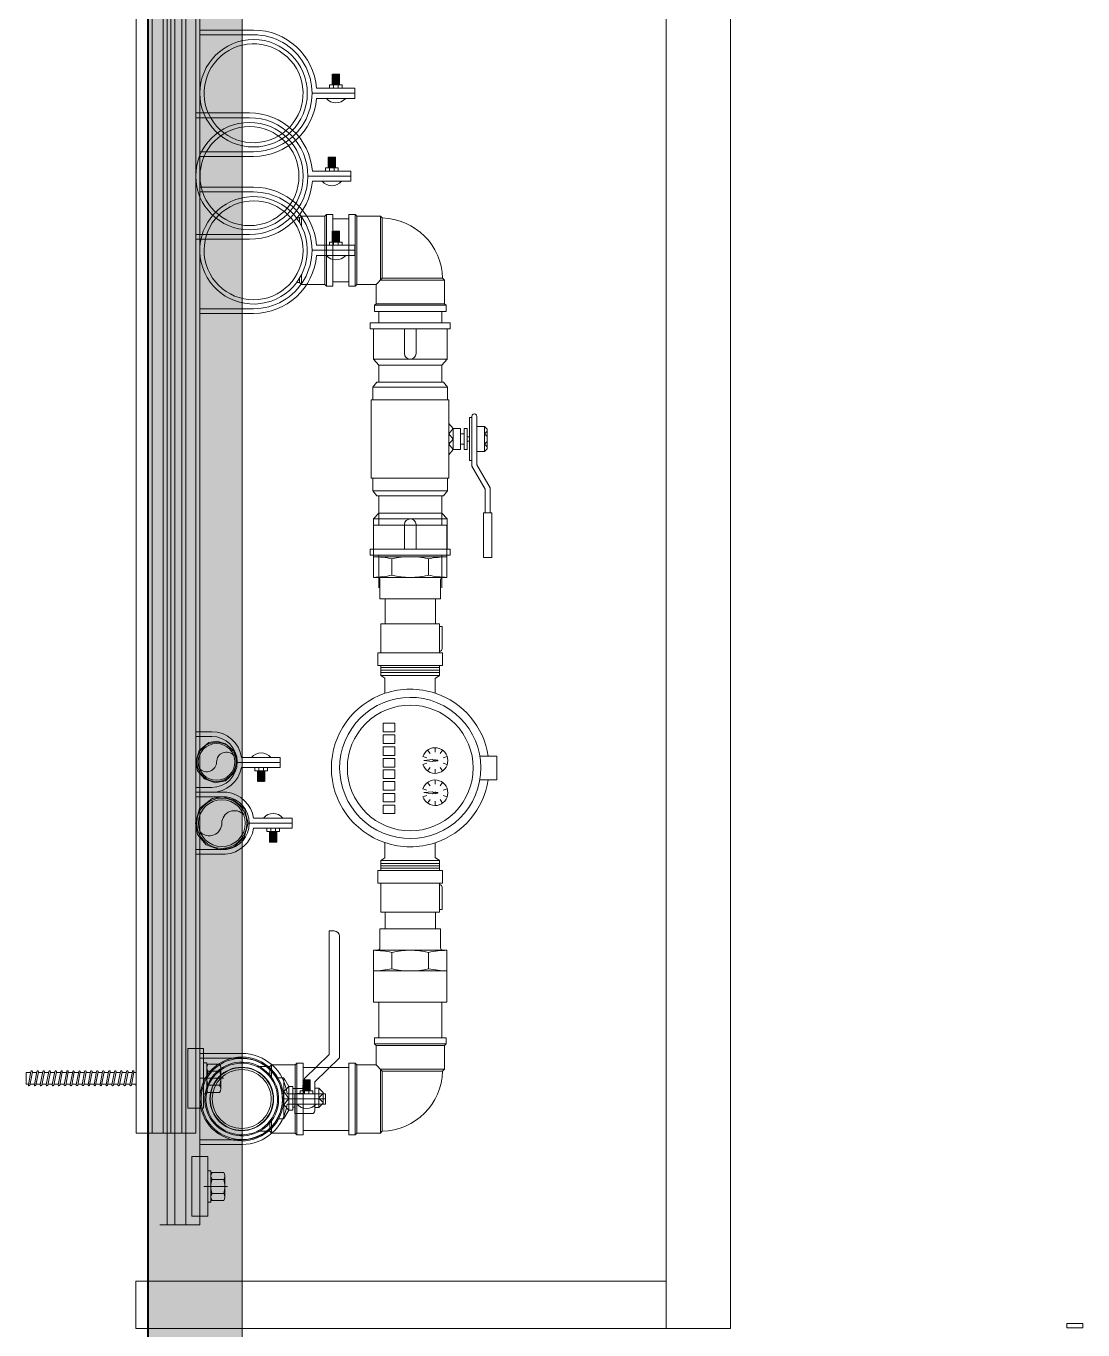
# Model space of a CAD drawing. Extents: x -14.2 to 52.3, y 3.7 to 90.9.
# Drawn here: x 11.665 to 12.337, y 17.938 to 18.769 of the extents above; entities that cross this region are included whole.
import ezdxf

# ---------------------------------------------------------------- set-up
doc = ezdxf.new("R2010")
doc.units = 0
doc.layers.add('limpo_PINI-PSG-PE-0102-LAZ-R00$0$0-8', color=7, linetype='Continuous', lineweight=5, true_color=0x999999)
for name, color, linetype, lineweight in [('limpo_PINI-PSG-PE-0102-LAZ-R00$0$A-WALL', 1, 'Continuous', 5), ('limpo_PINI-PSG-PE-0102-LAZ-R00$0$AF-MINERAL', 35, 'Continuous', 5), ('limpo_PINI-PSG-PE-0102-LAZ-R00$0$ARQ', 235, 'Continuous', 5), ('limpo_PINI-PSG-PE-0102-LAZ-R00$0$FIXAÇÃO', 235, 'Continuous', 5), ('limpo_PINI-PSG-PE-0102-LAZ-R00$0$PNIN-HID-PL-0009-LAZ-R00_dwg', 8, 'Continuous', 5), ('limpo_PINI-PSG-PE-0102-LAZ-R00$0$S-BEAM', 12, 'Continuous', 5)]:
    doc.layers.add(name, color=color, linetype=linetype, lineweight=lineweight)
doc.layers.add('limpo_PINI-PSG-PE-0102-LAZ-R00$0$XR_ARQT', color=7, linetype='Continuous')
doc.layers.add('XR_ARQT', color=7, linetype='Continuous')

# ---------------------------------------------------------------- blocks, each defined once
blk = doc.blocks.new('limpo_PINI-PSG-PE-0102-LAZ-R00$0$LAZ GERAL - PNE_dwg-25011385-009 - PRE - PAV_ LAZER - GERAL')
at = {"layer": 'limpo_PINI-PSG-PE-0102-LAZ-R00$0$0-8'}
for p, q in [((-9.87277, -6.82523), (-9.87277, -6.01584)), ((-9.8678, -6.82523), (-9.8678, -6.01584)), ((-9.86086, -6.82523), (-9.86086, -6.01584)), ((-9.81774, -6.06447), (-9.85194, -6.06447)), ((-9.81774, -6.06747), (-9.85194, -6.06747)), ((-9.76762, -6.0994), (-9.76762, -6.09258)), ((-9.76303, -6.09753), (-9.76762, -6.09294)), ((-9.76303, -6.09621), (-9.76666, -6.09258)), ((-9.76303, -6.09577), (-9.76622, -6.09258)), ((-9.76303, -6.09489), (-9.76534, -6.09258)), ((-9.76303, -6.09445), (-9.7649, -6.09258)), ((-9.76303, -6.09357), (-9.76402, -6.09258)), ((-9.76303, -6.09313), (-9.76358, -6.09258)), ((-9.76303, -6.09841), (-9.76762, -6.09382)), ((-9.76303, -6.09885), (-9.76762, -6.09426)), ((-9.76336, -6.0994), (-9.76762, -6.09514)), ((-9.76468, -6.0994), (-9.76762, -6.09646)), ((-9.76512, -6.0994), (-9.76762, -6.0969)), ((-9.766, -6.0994), (-9.76762, -6.09778)), ((-9.76644, -6.0994), (-9.76762, -6.09822)), ((-9.76732, -6.0994), (-9.76762, -6.0991)), ((-9.76681, -6.10143), (-9.76681, -6.0994)), ((-9.78054, -6.10467), (-9.75322, -6.10467)), ((-9.77155, -6.10791), (-9.7591, -6.10791)), ((-9.81774, -6.14187), (-9.85194, -6.14187)), ((-9.81774, -6.14487), (-9.85194, -6.14487)), ((-9.81774, -6.16447), (-9.85194, -6.16447)), ((-9.81774, -6.16747), (-9.85194, -6.16747)), ((-9.78854, -6.18407), (-9.79044, -6.18407)), ((-9.76734, -6.18467), (-9.75701, -6.18467)), ((-9.75301, -6.22747), (-9.75301, -6.18187)), ((-9.75201, -6.22647), (-9.75201, -6.18287)), ((-9.76762, -6.1994), (-9.76762, -6.19258)), ((-9.76303, -6.19753), (-9.76762, -6.19294)), ((-9.76303, -6.19621), (-9.76666, -6.19258)), ((-9.76303, -6.19577), (-9.76622, -6.19258)), ((-9.76303, -6.19489), (-9.76534, -6.19258)), ((-9.76303, -6.19445), (-9.7649, -6.19258)), ((-9.76303, -6.19357), (-9.76402, -6.19258)), ((-9.76303, -6.19313), (-9.76358, -6.19258)), ((-9.76303, -6.19841), (-9.76762, -6.19382)), ((-9.76303, -6.19885), (-9.76762, -6.19426)), ((-9.76336, -6.1994), (-9.76762, -6.19514)), ((-9.76468, -6.1994), (-9.76762, -6.19646)), ((-9.76512, -6.1994), (-9.76762, -6.1969)), ((-9.766, -6.1994), (-9.76762, -6.19778)), ((-9.76644, -6.1994), (-9.76762, -6.19822)), ((-9.76732, -6.1994), (-9.76762, -6.1991)), ((-9.76681, -6.20143), (-9.76681, -6.1994)), ((-9.78054, -6.20467), (-9.75322, -6.20467)), ((-9.77155, -6.20791), (-9.7591, -6.20791)), ((-9.78734, -6.22647), (-9.78855, -6.22526)), ((-9.76734, -6.22467), (-9.75701, -6.22467)), ((-9.69621, -6.23867), (-9.69621, -6.22367)), ((-9.81774, -6.24187), (-9.85194, -6.24187)), ((-9.81774, -6.24487), (-9.85194, -6.24487)), ((-9.73801, -6.24367), (-9.73801, -6.25088)), ((-9.69801, -6.24367), (-9.69801, -6.25088)), ((-9.72178, -6.25464), (-9.72178, -6.27048)), ((-9.71424, -6.25464), (-9.71424, -6.27048)), ((-9.6934, -6.33431), (-9.6934, -6.31534)), ((-9.67555, -6.31683), (-9.67073, -6.31683)), ((-9.68597, -6.3215), (-9.6836, -6.3215)), ((-9.68174, -6.32336), (-9.68025, -6.32336)), ((-9.68597, -6.32815), (-9.6836, -6.32815)), ((-9.68174, -6.32629), (-9.68025, -6.32629)), ((-9.73801, -6.37977), (-9.73801, -6.3636)), ((-9.69801, -6.37977), (-9.69801, -6.3636)), ((-9.72178, -6.39501), (-9.72178, -6.37917)), ((-9.71424, -6.39501), (-9.71424, -6.37917)), ((-9.73801, -6.39876), (-9.73801, -6.41954)), ((-9.69801, -6.39876), (-9.69801, -6.41954)), ((-9.7297, -6.41152), (-9.7297, -6.40115)), ((-9.70632, -6.41152), (-9.70632, -6.40115)), ((-9.73401, -6.4265), (-9.73401, -6.44253)), ((-9.70201, -6.4265), (-9.70201, -6.44253)), ((-9.69934, -6.4704), (-9.73668, -6.4704)), ((-9.69934, -6.47198), (-9.73668, -6.47198)), ((-9.69934, -6.47356), (-9.73668, -6.47356)), ((-9.73668, -6.47535), (-9.69934, -6.47535)), ((-9.70701, -6.52294), (-9.70541, -6.52515)), ((-9.70222, -6.52138), (-9.70222, -6.52412)), ((-9.69743, -6.52295), (-9.69904, -6.52516)), ((-9.70999, -6.53205), (-9.70739, -6.5312)), ((-9.70998, -6.52701), (-9.70738, -6.52785)), ((-9.70065, -6.52933), (-9.70178, -6.52933)), ((-9.70065, -6.52974), (-9.70178, -6.52974)), ((-9.69448, -6.53207), (-9.69708, -6.53122)), ((-9.69447, -6.52703), (-9.69707, -6.52787)), ((-9.70703, -6.53613), (-9.70542, -6.53392)), ((-9.70224, -6.53769), (-9.70224, -6.53496)), ((-9.69744, -6.53614), (-9.69905, -6.53393)), ((-9.70998, -6.54752), (-9.70738, -6.54837)), ((-9.70701, -6.54345), (-9.70541, -6.54566)), ((-9.70222, -6.5419), (-9.70222, -6.54463)), ((-9.70065, -6.54984), (-9.70178, -6.54984)), ((-9.69743, -6.54346), (-9.69904, -6.54567)), ((-9.69447, -6.54754), (-9.69707, -6.54839)), ((-9.70999, -6.55256), (-9.70739, -6.55172)), ((-9.70703, -6.55664), (-9.70542, -6.55443)), ((-9.70224, -6.5582), (-9.70224, -6.55547)), ((-9.70065, -6.55026), (-9.70178, -6.55026)), ((-9.69744, -6.55665), (-9.69905, -6.55444)), ((-9.69448, -6.55258), (-9.69708, -6.55173)), ((-9.69934, -6.59321), (-9.73668, -6.59321)), ((-9.69934, -6.595), (-9.73668, -6.595)), ((-9.69934, -6.59658), (-9.73668, -6.59658)), ((-9.69934, -6.59816), (-9.73668, -6.59816)), ((-9.73401, -6.63676), (-9.73401, -6.62604)), ((-9.70201, -6.63676), (-9.70201, -6.62604)), ((-9.7297, -6.65173), (-9.7297, -6.66211)), ((-9.70632, -6.65173), (-9.70632, -6.66211)), ((-9.73801, -6.68349), (-9.73801, -6.70602)), ((-9.69801, -6.68349), (-9.69801, -6.70602)), ((-9.82527, -6.71601), (-9.85194, -6.71601)), ((-9.69621, -6.71102), (-9.69621, -6.72602)), ((-9.82527, -6.71901), (-9.85194, -6.71901)), ((-9.79127, -6.76682), (-9.79127, -6.72322)), ((-9.79027, -6.76782), (-9.79027, -6.72222)), ((-9.75301, -6.72222), (-9.75301, -6.76782)), ((-9.75201, -6.72322), (-9.75201, -6.76682)), ((-9.80749, -6.72443), (-9.80749, -6.73076)), ((-9.80222, -6.73162), (-9.79838, -6.73162)), ((-9.78627, -6.72502), (-9.75701, -6.72502)), ((-9.79274, -6.75209), (-9.79274, -6.73718)), ((-9.79274, -6.73843), (-9.78542, -6.73843)), ((-9.78175, -6.73788), (-9.78634, -6.73329)), ((-9.78175, -6.73876), (-9.78634, -6.73417)), ((-9.78175, -6.7392), (-9.78634, -6.73461)), ((-9.78208, -6.73975), (-9.78634, -6.73549)), ((-9.7834, -6.73975), (-9.78634, -6.73681)), ((-9.78384, -6.73975), (-9.78634, -6.73725)), ((-9.78472, -6.73975), (-9.78634, -6.73813)), ((-9.78516, -6.73975), (-9.78634, -6.73857)), ((-9.78604, -6.73975), (-9.78634, -6.73945)), ((-9.78552, -6.74178), (-9.78552, -6.73975)), ((-9.78175, -6.73656), (-9.78537, -6.73293)), ((-9.78175, -6.73612), (-9.78493, -6.73293)), ((-9.78175, -6.73524), (-9.78405, -6.73293)), ((-9.78175, -6.7348), (-9.78361, -6.73293)), ((-9.78175, -6.73392), (-9.78273, -6.73293)), ((-9.78175, -6.73348), (-9.78229, -6.73293)), ((-9.77622, -6.73819), (-9.77622, -6.75053)), ((-9.79926, -6.74502), (-9.77194, -6.74502)), ((-9.79027, -6.74826), (-9.77782, -6.74826)), ((-9.77622, -6.74425), (-9.77341, -6.74144)), ((-9.77622, -6.7445), (-9.77341, -6.74731)), ((-9.79274, -6.75034), (-9.79149, -6.75034)), ((-9.80749, -6.76561), (-9.80749, -6.75929)), ((-9.80178, -6.75765), (-9.79838, -6.75765)), ((-9.78627, -6.76502), (-9.75701, -6.76502)), ((-9.82527, -6.77104), (-9.85194, -6.77104)), ((-9.82527, -6.77404), (-9.85194, -6.77404))]:
    blk.add_line(p, q, dxfattribs=at)
at = {"layer": 'limpo_PINI-PSG-PE-0102-LAZ-R00$0$0-8', "flags": 128}
for points in [[(-9.87746, -6.01584), (-9.85194, -6.01584), (-9.85194, -6.82523), (-9.87746, -6.82523)], [(-9.76303, -6.09709), (-9.76754, -6.09258), (-9.76303, -6.09258), (-9.76303, -6.0994)], [(-9.77767, -6.10791), (-9.75322, -6.10791), (-9.75322, -6.10143), (-9.77767, -6.10143)], [(-9.76134, -6.10143), (-9.76134, -6.0994), (-9.76932, -6.0994), (-9.76932, -6.10143)], [(-9.76385, -6.10143), (-9.7638, -6.0994), (-9.76762, -6.09558)], [(-9.78734, -6.18287), (-9.78855, -6.18408), (-9.78855, -6.18685)], [(-9.77134, -6.22747), (-9.77234, -6.22647), (-9.77234, -6.18287), (-9.78734, -6.18287), (-9.78734, -6.189)], [(-9.77134, -6.18187), (-9.76734, -6.18187), (-9.76734, -6.22747), (-9.77134, -6.22747), (-9.77134, -6.18187), (-9.77234, -6.18287)], [(-9.73981, -6.22647), (-9.75201, -6.22647), (-9.75301, -6.22747), (-9.75701, -6.22747), (-9.75701, -6.18187), (-9.75301, -6.18187), (-9.75201, -6.18287), (-9.73701, -6.18287), (-9.73701, -6.22367), (-9.69621, -6.22367), (-9.69743, -6.22246), (-9.7358, -6.22246), (-9.73981, -6.22647), (-9.73981, -6.23867), (-9.74081, -6.23967), (-9.74081, -6.24367), (-9.69521, -6.24367), (-9.69521, -6.23967), (-9.74081, -6.23967)], [(-9.73701, -6.18287), (-9.7358, -6.18408), (-9.7358, -6.22246)], [(-9.76303, -6.19709), (-9.76754, -6.19258), (-9.76303, -6.19258), (-9.76303, -6.1994)], [(-9.76134, -6.20143), (-9.76134, -6.1994), (-9.76932, -6.1994), (-9.76932, -6.20143)], [(-9.76385, -6.20143), (-9.7638, -6.1994), (-9.76762, -6.19558)], [(-9.77767, -6.20791), (-9.75322, -6.20791), (-9.75322, -6.20143), (-9.77767, -6.20143)], [(-9.79044, -6.22527), (-9.78855, -6.22526), (-9.78855, -6.2225)], [(-9.77234, -6.22647), (-9.78734, -6.22647), (-9.78734, -6.22034)], [(-9.69521, -6.23967), (-9.69621, -6.23867), (-9.73981, -6.23867)], [(-9.74145, -6.25464), (-9.74145, -6.27395), (-9.73801, -6.2777), (-9.73801, -6.28868), (-9.71801, -6.28868), (-9.69801, -6.28868), (-9.69801, -6.2777), (-9.69458, -6.27395), (-9.69458, -6.25464), (-9.69256, -6.25464), (-9.69256, -6.25088), (-9.71801, -6.25088), (-9.74347, -6.25088), (-9.74347, -6.25464), (-9.74145, -6.25464), (-9.71801, -6.25464), (-9.69458, -6.25464)], [(-9.74145, -6.27395), (-9.71801, -6.27395), (-9.69458, -6.27395)], [(-9.73801, -6.2777), (-9.71801, -6.2777), (-9.69801, -6.2777)], [(-9.69421, -6.29179), (-9.69421, -6.29989), (-9.74182, -6.29989), (-9.74182, -6.29179), (-9.73921, -6.28868), (-9.69682, -6.28868), (-9.69421, -6.29179), (-9.74182, -6.29179)], [(-9.74182, -6.34976), (-9.74279, -6.34976), (-9.74279, -6.29989), (-9.74182, -6.29989)], [(-9.69421, -6.29989), (-9.6934, -6.29989), (-9.6934, -6.34976), (-9.69421, -6.34976)], [(-9.6934, -6.31485), (-9.69061, -6.31817), (-9.68597, -6.31817), (-9.68597, -6.33147), (-9.69061, -6.33147), (-9.6934, -6.3348)], [(-9.67913, -6.31104), (-9.68025, -6.31104), (-9.68025, -6.32482), (-9.68025, -6.3386), (-9.67913, -6.3386)], [(-9.67041, -6.37186), (-9.67041, -6.35682), (-9.67889, -6.34212), (-9.67889, -6.31054)], [(-9.66706, -6.37186), (-9.66706, -6.35593), (-9.67555, -6.34123), (-9.67555, -6.31054)], [(-9.67555, -6.33282), (-9.67073, -6.33282), (-9.66906, -6.33114), (-9.66906, -6.31851), (-9.67073, -6.31683), (-9.67073, -6.32482), (-9.67073, -6.33282)], [(-9.68174, -6.32482), (-9.68174, -6.31814), (-9.6836, -6.31814), (-9.6836, -6.32482), (-9.6836, -6.33151), (-9.68174, -6.33151), (-9.68174, -6.32482)], [(-9.66906, -6.31978), (-9.67073, -6.32146), (-9.66906, -6.32314)], [(-9.66906, -6.3265), (-9.67073, -6.32818), (-9.66906, -6.32986)], [(-9.74182, -6.35786), (-9.74182, -6.34976), (-9.69421, -6.34976), (-9.69421, -6.35786), (-9.74182, -6.35786), (-9.73921, -6.36096), (-9.69682, -6.36096), (-9.69421, -6.35786)], [(-9.74145, -6.39501), (-9.74145, -6.3757), (-9.73801, -6.37194), (-9.73801, -6.36096), (-9.71801, -6.36096), (-9.69801, -6.36096), (-9.69801, -6.37194), (-9.69458, -6.3757), (-9.69458, -6.39501), (-9.69256, -6.39501), (-9.69256, -6.39876), (-9.71801, -6.39876), (-9.74347, -6.39876), (-9.74347, -6.39501), (-9.74145, -6.39501), (-9.71801, -6.39501), (-9.69458, -6.39501)], [(-9.74145, -6.3757), (-9.71801, -6.3757), (-9.69458, -6.3757)], [(-9.73801, -6.37194), (-9.71801, -6.37194), (-9.69801, -6.37194)], [(-9.69464, -6.4129), (-9.69464, -6.39977), (-9.69464, -6.37977), (-9.74139, -6.37977), (-9.74139, -6.39977), (-9.69464, -6.39977)], [(-9.74139, -6.39977), (-9.74139, -6.4129), (-9.73831, -6.4129)], [(-9.73931, -6.4129), (-9.69464, -6.4129), (-9.69721, -6.4129)], [(-9.73731, -6.4144), (-9.73731, -6.4265), (-9.69871, -6.4265), (-9.69871, -6.4144)], [(-9.73671, -6.46103), (-9.73671, -6.44253), (-9.69931, -6.44253), (-9.69931, -6.46103)], [(-9.69771, -6.45832), (-9.69771, -6.44418), (-9.69931, -6.44418), (-9.69931, -6.45992)], [(-9.73858, -6.46903), (-9.69744, -6.46903), (-9.69744, -6.46103), (-9.73858, -6.46103), (-9.73858, -6.46903)], [(-9.73411, -6.48674), (-9.73411, -6.47718), (-9.73668, -6.47535), (-9.73668, -6.46903), (-9.69934, -6.46903), (-9.69934, -6.47535), (-9.70211, -6.47732), (-9.70211, -6.48668)], [(-9.7278, -6.51863), (-9.73522, -6.51863), (-9.73522, -6.51316), (-9.7278, -6.51316), (-9.7278, -6.51863)], [(-9.7278, -6.52625), (-9.73522, -6.52625), (-9.73522, -6.52078), (-9.7278, -6.52078), (-9.7278, -6.52625)], [(-9.7278, -6.53367), (-9.73522, -6.53367), (-9.73522, -6.5282), (-9.7278, -6.5282), (-9.7278, -6.53367)], [(-9.70268, -6.52974), (-9.70319, -6.52974), (-9.70382, -6.53016), (-9.70943, -6.52948), (-9.70376, -6.52891), (-9.70316, -6.52933), (-9.70268, -6.52933)], [(-9.67369, -6.52679), (-9.6628, -6.52679), (-9.6628, -6.54177), (-9.67369, -6.54177)], [(-9.7278, -6.54832), (-9.73522, -6.54832), (-9.73522, -6.54285), (-9.7278, -6.54285), (-9.7278, -6.54832)], [(-9.70268, -6.54984), (-9.70316, -6.54984), (-9.70376, -6.54942), (-9.70943, -6.55), (-9.70382, -6.55067), (-9.70319, -6.55026), (-9.70268, -6.55026)], [(-9.7278, -6.55594), (-9.73522, -6.55594), (-9.73522, -6.55047), (-9.7278, -6.55047), (-9.7278, -6.55594)], [(-9.7278, -6.56337), (-9.73522, -6.56337), (-9.73522, -6.55789), (-9.7278, -6.55789), (-9.7278, -6.56337)], [(-9.70211, -6.58189), (-9.70211, -6.59125), (-9.69934, -6.59321), (-9.69934, -6.59953), (-9.73668, -6.59953), (-9.73668, -6.59321), (-9.73411, -6.59139), (-9.73411, -6.58182)], [(-9.73671, -6.60753), (-9.73671, -6.62604), (-9.69931, -6.62604), (-9.69931, -6.60753)], [(-9.69771, -6.61024), (-9.69771, -6.62439), (-9.69931, -6.62439), (-9.69931, -6.60864)], [(-9.78054, -6.75434), (-9.79149, -6.75434), (-9.79149, -6.74149), (-9.78542, -6.74149), (-9.78542, -6.73198), (-9.76967, -6.71668), (-9.76967, -6.63807), (-9.76638, -6.63807)], [(-9.7631, -6.64135), (-9.7631, -6.71891), (-9.77883, -6.73419), (-9.77883, -6.75263)], [(-9.73731, -6.64885), (-9.73731, -6.63676), (-9.69871, -6.63676), (-9.69871, -6.64885)], [(-9.69464, -6.65035), (-9.69464, -6.66349), (-9.69464, -6.68349), (-9.74139, -6.68349), (-9.74139, -6.66349), (-9.69464, -6.66349)], [(-9.74139, -6.66349), (-9.74139, -6.65035), (-9.73831, -6.65035)], [(-9.73931, -6.65035), (-9.69464, -6.65035), (-9.69721, -6.65035)], [(-9.7358, -6.72723), (-9.69743, -6.72723), (-9.69621, -6.72602), (-9.73701, -6.72602), (-9.73701, -6.76682), (-9.75201, -6.76682), (-9.75301, -6.76782), (-9.75701, -6.76782), (-9.75701, -6.72222), (-9.75301, -6.72222), (-9.75201, -6.72322), (-9.73981, -6.72322), (-9.73981, -6.71102), (-9.74081, -6.71002), (-9.74081, -6.70602), (-9.69521, -6.70602), (-9.69521, -6.71002)], [(-9.74081, -6.71002), (-9.69521, -6.71002), (-9.69621, -6.71102), (-9.73981, -6.71102)], [(-9.8155, -6.72442), (-9.80747, -6.72442), (-9.80627, -6.72322)], [(-9.80627, -6.76682), (-9.79127, -6.76682), (-9.79027, -6.76782), (-9.78627, -6.76782), (-9.78627, -6.72222), (-9.79027, -6.72222), (-9.79127, -6.72322), (-9.80627, -6.72322), (-9.80627, -6.73242)], [(-9.73701, -6.76682), (-9.7358, -6.76561), (-9.7358, -6.72723), (-9.73981, -6.72322)], [(-9.78005, -6.74178), (-9.78005, -6.73975), (-9.78804, -6.73975), (-9.78804, -6.74178)], [(-9.78175, -6.73744), (-9.78625, -6.73293), (-9.78634, -6.73975)], [(-9.78175, -6.73975), (-9.78175, -6.73293), (-9.78634, -6.73293)], [(-9.78257, -6.74178), (-9.78252, -6.73975), (-9.78634, -6.73593)], [(-9.77883, -6.75053), (-9.77622, -6.75053), (-9.77341, -6.74772), (-9.77341, -6.741), (-9.77622, -6.73819), (-9.77883, -6.73819)], [(-9.79644, -6.74826), (-9.77194, -6.74826), (-9.77194, -6.74178), (-9.79644, -6.74178)], [(-9.8155, -6.76562), (-9.80747, -6.76562), (-9.80627, -6.76682), (-9.80627, -6.75762)]]:
    blk.add_lwpolyline(points, dxfattribs=at)
for points in [[(-9.69061, -6.32482), (-9.6934, -6.32815), (-9.69061, -6.33147), (-9.69061, -6.31817), (-9.6934, -6.3215)], [(-9.66613, -6.40021), (-9.67135, -6.40021), (-9.67135, -6.37186), (-9.66613, -6.37186)], [(-9.7278, -6.5112), (-9.73522, -6.5112), (-9.73522, -6.50573), (-9.7278, -6.50573)], [(-9.7278, -6.5409), (-9.73522, -6.5409), (-9.73522, -6.53543), (-9.7278, -6.53543)], [(-9.73858, -6.59953), (-9.69744, -6.59953), (-9.69744, -6.60753), (-9.73858, -6.60753)], [(-9.79533, -6.73718), (-9.79533, -6.75209), (-9.79838, -6.7487), (-9.79533, -6.74477), (-9.79838, -6.7403), (-9.79533, -6.73718), (-9.79274, -6.73718), (-9.79274, -6.75209), (-9.79533, -6.75209), (-9.79838, -6.7575), (-9.79838, -6.73166)], [(-9.84694, -6.81975), (-9.85694, -6.81975), (-9.85694, -6.78175), (-9.84694, -6.78175)], [(-9.84694, -6.81065), (-9.84496, -6.81065), (-9.84496, -6.79085), (-9.84694, -6.79085), (-9.84694, -6.81065), (-9.84496, -6.81065), (-9.84496, -6.79085), (-9.84694, -6.79085)], [(-9.84419, -6.79175), (-9.83673, -6.79175)], [(-9.84419, -6.79625), (-9.83673, -6.79625)], [(-9.83596, -6.794), (-9.83596, -6.8075)], [(-9.83424, -6.80075), (-9.84931, -6.80075)], [(-9.84419, -6.80525), (-9.83673, -6.80525)], [(-9.84419, -6.80975), (-9.83673, -6.80975)], [(-9.30009, -6.89078), (-9.28986, -6.89078), (-9.28986, -6.88809), (-9.30009, -6.88809)]]:
    blk.add_lwpolyline(points, close=True, dxfattribs=at)
at = {"layer": 'limpo_PINI-PSG-PE-0102-LAZ-R00$0$0-8'}
for centre, radius, start, end in [((-9.69721, -6.4144), 0.0015, 90, 180), ((-9.78054, -6.75263), 0.00171, 270, 0)]:
    blk.add_arc(centre, radius, start, end, dxfattribs=at)
for centre, major_axis, ratio, start_param, end_param in [((-9.81774, -6.10467), (0.03649, 0.01687), 1, 5.930863, 7.420909), ((-9.81774, -6.10467), (0.0372, 0), 1, 4.712389, 7.853982), ((-9.81774, -6.10467), (-0.03912, 0.00924), 1, 1.802622, 3.292667), ((-9.76533, -6.10265), (0.00794, 0.00184), 0.999999, 3.614878, 5.353295), ((-9.81774, -6.20467), (-0.01081, 0.03872), 1, 4.520941, 6.010987), ((-9.81774, -6.20467), (0.03437, 0.01424), 1, 4.319694, 7.461287), ((-9.73681, -6.22347), (-0.02822, 0.0275), 1, 3.939848, 5.459216), ((-9.81774, -6.20467), (0.03968, 0.00644), 1, 4.551515, 6.04156), ((-9.76533, -6.20265), (0.00457, 0.00675), 1, 2.867863, 4.60628), ((-9.71801, -6.27017), (0.00072, 0.00371), 0.999999, 1.844068, 3.331967), ((-9.71801, -6.27017), (-0.00267, 0.00267), 0.999999, 2.356191, 3.844091), ((-9.67722, -6.31054), (-0.00163, 0.00038), 0.999998, 3.373414, 6.515008), ((-9.71801, -6.37948), (0, 0.00378), 1, 0, 1.4879), ((-9.71801, -6.37948), (0.00378, 0.00016), 1, 0.041434, 1.529334), ((-9.74243, -6.4588), (0.05904, 0.00082), 1, 1.339634, 1.539287), ((-9.71801, -6.44995), (0.04549, 0.0212), 1, 0.899702, 1.369776), ((-9.69359, -6.4588), (-0.05475, 0.02211), 1, 5.113939, 5.313591), ((-9.74243, -6.35387), (-0.00773, 0.05854), 1, 3.027946, 3.227599), ((-9.73881, -6.4144), (-0.00057, 0.00139), 0.999999, 4.319689, 5.890486), ((-9.71801, -6.36272), (0.0394, 0.03108), 1, 3.809475, 4.279548), ((-9.69359, -6.35387), (0.05668, 0.01655), 1, 4.211023, 4.410676), ((-9.69931, -6.45832), (-0.00037, 0.00156), 0.999998, 2.909769, 4.480566), ((-9.71801, -6.53428), (-0.04954, 0.00805), 1, 4.551209, 5.200088), ((-9.71801, -6.53428), (0.00344, 0.05007), 1, 0.395091, 2.883628), ((-9.71801, -6.53428), (0.05005, 0.00376), 1, 0.074897, 1.173549), ((-9.70223, -6.52954), (-0.00793, 0.00191), 1, 0.549215, 6.204082), ((-9.70065, -6.52953), (0.000206, 0.000033), 0.999983, 4.551511, 7.693115), ((-9.70223, -6.55005), (0.0048, 0.00659), 1, 2.512713, 8.16758), ((-9.71801, -6.53428), (-0.0449, 0.02243), 1, 2.356494, 3.455146), ((-9.70065, -6.55005), (0.000177, 0.00011), 0.999988, 4.158821, 7.300408), ((-9.71801, -6.53428), (-0.0191, 0.04642), 1, 2.424756, 3.073634), ((-9.69931, -6.61024), (0.00094, 0.0013), 0.999998, 5.336912, 6.907708), ((-9.76638, -6.64135), (0.00328, 0), 0.999999, 0, 1.570796), ((-9.73881, -6.64885), (-0.00071, 0.00132), 0.999997, 2.650193, 4.22099), ((-9.69721, -6.64885), (-0.00079, 0.00128), 0.999998, 1.017218, 2.588015), ((-9.74243, -6.70939), (-0.02912, 0.05136), 1, 5.549992, 5.749645), ((-9.71801, -6.70054), (0.01718, 0.04716), 1, 0.114309, 0.584382), ((-9.69359, -6.70939), (0.04759, 0.03495), 1, 0.955119, 1.154772), ((-9.74243, -6.60446), (-0.04212, 0.04138), 1, 2.365041, 2.564693), ((-9.71801, -6.6133), (-0.0212, 0.04549), 1, 2.470499, 2.940572), ((-9.69359, -6.60446), (-0.03698, 0.04603), 1, 2.247523, 2.447176), ((-9.82527, -6.74502), (0.00508, 0.02857), 1, 5.00021, 6.45902), ((-9.82527, -6.74502), (0.02468, 0.00823), 1, 4.390639, 7.532232), ((-9.73681, -6.72622), (0.01461, 0.03659), 1, 3.547147, 5.066515), ((-9.82527, -6.74502), (-0.02052, 0.02052), 1, 2.356201, 3.815011), ((-9.78405, -6.743), (-0.00552, 0.006), 1, 1.52889, 3.267308), ((-9.8413, -6.794), (0.00173, 0.00323), 0.999999, 1.401116, 2.723338), ((-9.8413, -6.794), (0.00173, 0.00323), 0.999999, 1.401116, 2.723338), ((-9.83146, -6.80075), (0.00064, 0.01348), 1, 1.278389, 1.958062), ((-9.83146, -6.80075), (0.00064, 0.01348), 1, 1.278389, 1.958062), ((-9.83963, -6.794), (-0.00257, 0.00261), 0.999998, 3.274685, 4.596908), ((-9.83963, -6.794), (-0.00257, 0.00261), 0.999998, 3.274685, 4.596908), ((-9.84946, -6.80075), (0.01347, 0.00084), 1, 5.881441, 6.561115), ((-9.84946, -6.80075), (0.01347, 0.00084), 1, 5.881441, 6.561115), ((-9.8413, -6.8075), (0.00222, 0.00291), 0.999998, 1.561992, 2.884214), ((-9.8413, -6.8075), (0.00222, 0.00291), 0.999998, 1.561992, 2.884214), ((-9.83963, -6.8075), (-0.00081, 0.00357), 0.999999, 3.828259, 5.150481), ((-9.83963, -6.8075), (-0.00081, 0.00357), 0.999999, 3.828259, 5.150481)]:
    blk.add_ellipse(centre, major_axis=major_axis, ratio=ratio, start_param=start_param, end_param=end_param, dxfattribs=at)
for centre, major_axis, ratio in [((-9.81774, -6.10467), (-0.01842, 0.02555), 1), ((-9.81774, -6.10467), (0.0342, 0), 1), ((-9.81774, -6.20467), (-0.00786, 0.03329), 1), ((-9.81774, -6.20467), (-0.01205, 0.0291), 1), ((-9.71801, -6.53428), (0.0172, 0.04153), 1), ((-9.71801, -6.53428), (-0.02831, 0.02831), 1), ((-9.70223, -6.52954), (0.000497, 0), 0.999998), ((-9.70223, -6.55005), (-0.000459, 0.00019), 0.999997), ((-9.82527, -6.74502), (0.02464, 0.0102), 1), ((-9.82527, -6.74502), (0.02554, 0.00414), 1), ((-9.82527, -6.74502), (0.01373, 0.01906), 1), ((-9.82527, -6.74502), (0.01403, 0.01797), 1), ((-9.82527, -6.74502), (0.01414, 0.01414), 1), ((-9.82527, -6.74502), (0.02023, 0), 1), ((-9.82527, -6.74502), (0, 0.0188), 1)]:
    blk.add_ellipse(centre, major_axis=major_axis, ratio=ratio, dxfattribs=at)
blk = doc.blocks.new('limpo_PINI-PSG-PE-0102-LAZ-R00$0$PINI-EST-PE-1101-TQR-R20_rvt-1-5PPE_008_LAZER__P_A_0_09_')
at = {"layer": 'limpo_PINI-PSG-PE-0102-LAZ-R00$0$S-BEAM'}
blk.add_hatch(color=50, dxfattribs=at).paths.add_polyline_path([(3399.99, -6490.4), (3399.99, -4455), (3339.99, -4455), (3339.99, -6490.4), (3354.99, -6490.4)])
at = {"layer": 'limpo_PINI-PSG-PE-0102-LAZ-R00$0$S-BEAM', "color": 55, "lineweight": 18}
blk.add_line((3399.99, -6490.4), (3399.99, -4455), dxfattribs=at)
blk = doc.blocks.new('limpo_PINI-PSG-PE-0102-LAZ-R00$0$PNIN-HID-PL-0009-LAZ-R00_dwg-3604853-5PPE_008_LAZER__P_A_0_09_')
at = {"color": 9, "lineweight": 5, "flags": 128}
for points in [[(21431.7, 12525.74), (21429.62, 12518.64), (21424.3, 12513.71), (21417.75, 12512.47), (21410.81, 12514.86), (21406.5, 12520.11), (21405.42, 12525.74), (21407.42, 12532.99), (21413.66, 12538), (21418.83, 12538.85), (21424.3, 12537.23), (21429.78, 12532.75)], [(21438.74, 12486.74), (21436.08, 12477.66), (21429.27, 12471.34), (21420.89, 12469.77), (21412.01, 12472.83), (21406.48, 12479.54), (21405.1, 12486.74), (21407.66, 12496.02), (21415.66, 12502.44), (21422.27, 12503.53), (21429.27, 12501.45), (21436.28, 12495.73)]]:
    blk.add_lwpolyline(points, close=True, dxfattribs=at)
at = {"color": 9, "lineweight": 5}
for centre, radius in [((21418.54, 12525.68), 12.5), ((21418.54, 12525.68), 11.67), ((21421.89, 12486.67), 16), ((21421.89, 12486.67), 14.93)]:
    blk.add_circle(centre, radius, dxfattribs=at)
for centre, radius, start, end in [((21424.79, 12525.68), 6.25, 42.07894, 180), ((21412.29, 12525.68), 6.25, 222.07894, 0), ((21429.89, 12486.67), 8, 42.07894, 180), ((21413.89, 12486.67), 8, 222.07894, 0)]:
    blk.add_arc(centre, radius, start, end, dxfattribs=at)
at = {"layer": 'limpo_PINI-PSG-PE-0102-LAZ-R00$0$AF-MINERAL', "color": 9}
for radius in [34.2, 31.5]:
    blk.add_circle((21439.5, 12898.68), radius, dxfattribs=at)
at = {"layer": 'limpo_PINI-PSG-PE-0102-LAZ-R00$0$ARQ', "color": 9}
for p, q in [((21415.46, 12544.94), (21405.3, 12544.94)), ((21415.46, 12541.94), (21405.3, 12541.94)), ((21431.72, 12525.32), (21459.04, 12525.32)), ((21444.63, 12520.05), (21444.63, 12513.23)), ((21444.63, 12519.99), (21449.23, 12515.4)), ((21444.63, 12519.65), (21449.23, 12515.06)), ((21444.63, 12519.55), (21449.23, 12514.96)), ((21444.63, 12519.21), (21449.23, 12514.62)), ((21445.12, 12520.05), (21449.23, 12515.94)), ((21445.56, 12520.05), (21449.23, 12516.38)), ((21445.89, 12520.05), (21449.23, 12516.72)), ((21446.44, 12520.05), (21449.23, 12517.26)), ((21446.77, 12520.05), (21449.23, 12517.6)), ((21446.88, 12520.05), (21449.23, 12517.7)), ((21447.21, 12520.05), (21449.23, 12518.04)), ((21447.76, 12520.05), (21449.23, 12518.58)), ((21448.09, 12520.05), (21449.23, 12518.92)), ((21448.2, 12520.05), (21449.23, 12519.02)), ((21448.41, 12522.08), (21448.41, 12520.05)), ((21448.53, 12520.05), (21449.23, 12519.36)), ((21449.08, 12520.05), (21449.23, 12519.9)), ((21449.23, 12520.05), (21449.23, 12513.23)), ((21444.63, 12518.67), (21449.23, 12514.08)), ((21444.63, 12518.33), (21449.23, 12513.74)), ((21444.63, 12518.23), (21449.23, 12513.64)), ((21444.63, 12517.89), (21449.23, 12513.3)), ((21444.63, 12517.35), (21448.75, 12513.23)), ((21444.63, 12517.01), (21448.41, 12513.23)), ((21444.63, 12516.91), (21448.31, 12513.23)), ((21444.63, 12516.57), (21447.97, 12513.23)), ((21444.63, 12516.03), (21447.43, 12513.23)), ((21444.63, 12515.69), (21447.09, 12513.23)), ((21444.63, 12515.59), (21446.99, 12513.23)), ((21444.63, 12515.25), (21446.65, 12513.23)), ((21444.63, 12514.71), (21446.11, 12513.23)), ((21444.63, 12514.37), (21445.77, 12513.23)), ((21444.63, 12514.27), (21445.67, 12513.23)), ((21444.63, 12513.93), (21445.33, 12513.23)), ((21444.63, 12513.39), (21444.79, 12513.23)), ((21415.46, 12509.42), (21405.3, 12509.42)), ((21425.06, 12506.4), (21405.3, 12506.4)), ((21424.68, 12503.42), (21405.3, 12503.42)), ((21439.37, 12486.74), (21466.69, 12486.74)), ((21452.29, 12481.23), (21456.88, 12476.64)), ((21452.29, 12480.35), (21456.88, 12475.76)), ((21452.29, 12479.91), (21456.88, 12475.32)), ((21452.29, 12479.03), (21456.67, 12474.65)), ((21452.29, 12478.59), (21456.23, 12474.65)), ((21452.29, 12477.71), (21455.35, 12474.65)), ((21452.49, 12481.46), (21456.88, 12477.08)), ((21453.11, 12483.49), (21453.11, 12481.46)), ((21453.37, 12481.46), (21456.88, 12477.96)), ((21453.81, 12481.46), (21456.88, 12478.4)), ((21454.69, 12481.46), (21456.88, 12479.28)), ((21455.13, 12481.46), (21456.88, 12479.72)), ((21456.01, 12481.46), (21456.88, 12480.6)), ((21456.06, 12483.49), (21456.06, 12481.46)), ((21456.45, 12481.46), (21456.88, 12481.04)), ((21424.68, 12469.92), (21405.3, 12469.92)), ((21452.29, 12477.27), (21454.91, 12474.65)), ((21452.29, 12476.39), (21454.03, 12474.65)), ((21452.29, 12475.95), (21453.59, 12474.65)), ((21452.29, 12475.07), (21452.71, 12474.65)), ((21424.06, 12466.92), (21405.3, 12466.92))]:
    blk.add_line(p, q, dxfattribs=at)
at = {"layer": 'limpo_PINI-PSG-PE-0102-LAZ-R00$0$ARQ', "color": 9, "flags": 128}
for points in [[(21704.73, 12195.17), (21367.23, 12195.17), (21367.23, 12164.87), (21745.76, 12164.87), (21745.76, 13010.77), (21704.73, 13010.77), (21704.73, 12164.87)], [(21434.5, 12528.56), (21459.04, 12528.56), (21459.04, 12522.08), (21434.38, 12522.08)], [(21442.94, 12522.08), (21442.94, 12520.05), (21450.92, 12520.05), (21450.92, 12522.08)], [(21445.45, 12522.08), (21445.45, 12520.05), (21449.23, 12516.28)], [(21442.13, 12483.49), (21466.69, 12483.49), (21466.69, 12489.98), (21442.1, 12489.98)], [(21458.57, 12483.49), (21458.57, 12481.46), (21450.59, 12481.46), (21450.59, 12483.49)], [(21456.88, 12481.46), (21456.88, 12474.65), (21452.29, 12474.65), (21452.29, 12481.46)]]:
    blk.add_lwpolyline(points, dxfattribs=at)
at = {"layer": 'limpo_PINI-PSG-PE-0102-LAZ-R00$0$ARQ', "color": 9}
for centre, radius, start, end in [((21415.46, 12525.68), 19.26, 8.60742, 90), ((21415.46, 12525.68), 16.26, 270, 90), ((21446.93, 12523.3), 8.15, 40.19801, 139.80199), ((21415.46, 12525.68), 19.26, 270, 349.21896), ((21422.55, 12486.74), 16.82, 359.78572, 82.7397), ((21422.55, 12486.74), 19.82, 9.41667, 82.7397), ((21422.55, 12486.61), 16.82, 277.2603, 0.21428), ((21454.58, 12484.72), 8.15, 40.19801, 139.80199), ((21422.69, 12486.56), 19.68, 273.99398, 351.04124)]:
    blk.add_arc(centre, radius, start, end, dxfattribs=at)
at = {"layer": 'limpo_PINI-PSG-PE-0102-LAZ-R00$0$FIXAÇÃO', "color": 9}
for p, q in [((21377.53, 13092.52), (21377.53, 12289.33)), ((21384.47, 13092.52), (21384.47, 12289.33)), ((21389.44, 13092.52), (21389.44, 12289.33)), ((21396.38, 13092.52), (21396.38, 12289.33)), ((21439.5, 12938.88), (21405.3, 12938.88)), ((21439.5, 12935.88), (21405.3, 12935.88)), ((21494.21, 12905.38), (21489.62, 12909.97)), ((21494.21, 12904.94), (21489.62, 12909.53)), ((21494.21, 12906.26), (21489.7, 12910.77)), ((21494.21, 12906.7), (21490.14, 12910.77)), ((21494.21, 12907.58), (21491.02, 12910.77)), ((21494.21, 12908.02), (21491.46, 12910.77)), ((21494.21, 12908.9), (21492.34, 12910.77)), ((21494.21, 12909.34), (21492.78, 12910.77)), ((21494.21, 12910.22), (21493.66, 12910.77)), ((21494.21, 12910.66), (21494.1, 12910.77)), ((21494.21, 12904.06), (21489.62, 12908.65)), ((21493.88, 12903.95), (21489.62, 12908.21)), ((21493, 12903.95), (21489.62, 12907.33)), ((21492.56, 12903.95), (21489.62, 12906.89)), ((21491.68, 12903.95), (21489.62, 12906.01)), ((21491.24, 12903.95), (21489.62, 12905.57)), ((21490.36, 12903.95), (21489.62, 12904.69)), ((21489.92, 12903.95), (21489.62, 12904.25)), ((21490.44, 12901.92), (21490.44, 12903.95)), ((21493.39, 12901.92), (21493.39, 12903.95)), ((21476.7, 12898.68), (21504.02, 12898.68)), ((21439.5, 12861.48), (21405.3, 12861.48)), ((21439.5, 12858.48), (21405.3, 12858.48)), ((21298.76, 12320.15), (21300.35, 12328.67)), ((21299.75, 12319.93), (21301.35, 12328.45)), ((21301.46, 12328.05), (21301.35, 12328.67)), ((21302.56, 12320.15), (21304.16, 12328.67)), ((21303.55, 12319.93), (21305.15, 12328.45)), ((21305.27, 12328.05), (21305.15, 12328.67)), ((21306.36, 12320.15), (21307.96, 12328.67)), ((21307.35, 12319.93), (21308.95, 12328.45)), ((21309.07, 12328.05), (21308.95, 12328.67)), ((21310.16, 12320.15), (21311.76, 12328.67)), ((21311.16, 12319.93), (21312.75, 12328.45)), ((21312.87, 12328.05), (21312.75, 12328.67)), ((21313.96, 12320.15), (21315.56, 12328.67)), ((21314.96, 12319.93), (21316.56, 12328.45)), ((21316.67, 12328.05), (21316.56, 12328.67)), ((21317.77, 12320.15), (21319.36, 12328.67)), ((21318.76, 12319.93), (21320.36, 12328.45)), ((21320.47, 12328.05), (21320.36, 12328.67)), ((21321.57, 12320.15), (21323.17, 12328.67)), ((21322.56, 12319.93), (21324.16, 12328.45)), ((21324.28, 12328.05), (21324.16, 12328.67)), ((21325.37, 12320.15), (21326.97, 12328.67)), ((21326.36, 12319.93), (21327.96, 12328.45)), ((21329.17, 12320.15), (21330.77, 12328.67)), ((21330.17, 12319.93), (21331.76, 12328.45)), ((21331.88, 12328.05), (21331.76, 12328.67)), ((21332.97, 12320.15), (21334.57, 12328.67)), ((21333.97, 12319.93), (21335.57, 12328.45)), ((21335.68, 12328.05), (21335.57, 12328.67)), ((21336.78, 12320.15), (21338.37, 12328.67)), ((21337.77, 12319.93), (21339.37, 12328.45)), ((21339.48, 12328.05), (21339.37, 12328.67)), ((21340.58, 12320.15), (21342.18, 12328.67)), ((21341.57, 12319.93), (21343.17, 12328.45)), ((21343.29, 12328.05), (21343.17, 12328.67)), ((21344.38, 12320.15), (21345.98, 12328.67)), ((21345.37, 12319.93), (21346.97, 12328.45)), ((21347.09, 12328.05), (21346.97, 12328.67)), ((21348.18, 12320.15), (21349.78, 12328.67)), ((21349.18, 12319.93), (21350.77, 12328.45)), ((21350.89, 12328.05), (21350.77, 12328.67)), ((21351.98, 12320.15), (21353.58, 12328.67)), ((21352.98, 12319.93), (21354.58, 12328.45)), ((21354.69, 12328.05), (21354.58, 12328.67)), ((21355.79, 12320.15), (21357.38, 12328.67)), ((21356.78, 12319.93), (21358.38, 12328.45)), ((21358.49, 12328.05), (21358.38, 12328.67)), ((21359.59, 12320.15), (21361.19, 12328.67)), ((21360.58, 12319.93), (21362.18, 12328.45)), ((21362.3, 12328.05), (21362.18, 12328.67)), ((21363.39, 12320.15), (21364.99, 12328.67)), ((21364.38, 12319.93), (21365.98, 12328.45)), ((21366.1, 12328.05), (21365.98, 12328.67)), ((21420.51, 12333.3), (21413.05, 12333.3)), ((21420.51, 12328.8), (21413.05, 12328.8)), ((21421.28, 12317.55), (21421.28, 12331.05)), ((21298.64, 12320.55), (21298.76, 12319.93)), ((21299.86, 12320.55), (21302.63, 12320.55)), ((21301.27, 12328.05), (21304.04, 12328.05)), ((21302.44, 12320.55), (21302.56, 12319.93)), ((21303.67, 12320.55), (21306.43, 12320.55)), ((21305.07, 12328.05), (21307.84, 12328.05)), ((21306.25, 12320.55), (21306.36, 12319.93)), ((21307.47, 12320.55), (21310.24, 12320.55)), ((21308.87, 12328.05), (21311.64, 12328.05)), ((21310.05, 12320.55), (21310.16, 12319.93)), ((21311.27, 12320.55), (21314.04, 12320.55)), ((21312.68, 12328.05), (21315.44, 12328.05)), ((21313.85, 12320.55), (21313.96, 12319.93)), ((21315.07, 12320.55), (21317.84, 12320.55)), ((21316.48, 12328.05), (21319.25, 12328.05)), ((21317.65, 12320.55), (21317.77, 12319.93)), ((21318.87, 12320.55), (21321.64, 12320.55)), ((21320.28, 12328.05), (21323.05, 12328.05)), ((21321.45, 12320.55), (21321.57, 12319.93)), ((21322.68, 12320.55), (21325.44, 12320.55)), ((21324.08, 12328.05), (21326.85, 12328.05)), ((21325.26, 12320.55), (21325.37, 12319.93)), ((21326.48, 12320.55), (21329.25, 12320.55)), ((21327.88, 12328.05), (21330.65, 12328.05)), ((21329.06, 12320.55), (21329.17, 12319.93)), ((21330.28, 12320.55), (21333.05, 12320.55)), ((21331.69, 12328.05), (21334.45, 12328.05)), ((21332.86, 12320.55), (21332.97, 12319.93)), ((21334.08, 12320.55), (21336.85, 12320.55)), ((21335.49, 12328.05), (21338.26, 12328.05)), ((21336.66, 12320.55), (21336.78, 12319.93)), ((21337.88, 12320.55), (21340.65, 12320.55)), ((21339.29, 12328.05), (21342.06, 12328.05)), ((21340.46, 12320.55), (21340.58, 12319.93)), ((21341.69, 12320.55), (21344.45, 12320.55)), ((21343.09, 12328.05), (21345.86, 12328.05)), ((21344.27, 12320.55), (21344.38, 12319.93)), ((21345.49, 12320.55), (21348.26, 12320.55)), ((21346.89, 12328.05), (21349.66, 12328.05)), ((21348.07, 12320.55), (21348.18, 12319.93)), ((21349.29, 12320.55), (21352.06, 12320.55)), ((21350.7, 12328.05), (21353.47, 12328.05)), ((21351.87, 12320.55), (21351.98, 12319.93)), ((21353.09, 12320.55), (21355.86, 12320.55)), ((21354.5, 12328.05), (21357.27, 12328.05)), ((21355.67, 12320.55), (21355.79, 12319.93)), ((21356.89, 12320.55), (21359.66, 12320.55)), ((21358.3, 12328.05), (21361.07, 12328.05)), ((21359.47, 12320.55), (21359.59, 12319.93)), ((21360.7, 12320.55), (21363.46, 12320.55)), ((21362.1, 12328.05), (21364.87, 12328.05)), ((21363.28, 12320.55), (21363.39, 12319.93)), ((21364.5, 12320.55), (21367.27, 12320.55)), ((21365.9, 12328.05), (21367.3, 12328.05)), ((21367.08, 12320.55), (21367.19, 12319.93)), ((21367.19, 12320.15), (21367.3, 12320.73)), ((21407.94, 12324.3), (21423, 12324.3)), ((21420.51, 12319.8), (21413.05, 12319.8)), ((21420.51, 12315.3), (21413.05, 12315.3))]:
    blk.add_line(p, q, dxfattribs=at)
at = {"layer": 'limpo_PINI-PSG-PE-0102-LAZ-R00$0$FIXAÇÃO', "color": 9, "flags": 128}
for points in [[(21367.3, 13092.52), (21367.3, 12289.33), (21405.3, 12289.33), (21405.3, 13092.52)], [(21494.21, 12903.95), (21494.21, 12910.77), (21489.62, 12910.77), (21489.62, 12903.95)], [(21479.57, 12895.44), (21504.02, 12895.44), (21504.02, 12901.92), (21479.57, 12901.92)], [(21495.91, 12901.92), (21495.91, 12903.95), (21487.92, 12903.95), (21487.92, 12901.92)], [(21410.3, 12334.2), (21412.28, 12334.2), (21412.28, 12314.4), (21410.3, 12314.4)], [(21298.83, 12320.55), (21297.3, 12320.55), (21297.3, 12328.05), (21300.24, 12328.05)]]:
    blk.add_lwpolyline(points, dxfattribs=at)
blk.add_lwpolyline([(21410.3, 12343.3), (21410.3, 12305.3), (21400.3, 12305.3), (21400.3, 12343.3)], close=True, dxfattribs=at)
at = {"layer": 'limpo_PINI-PSG-PE-0102-LAZ-R00$0$FIXAÇÃO', "color": 9}
for centre, radius, start, end in [((21439.5, 12898.68), 40.2, 4.62671, 90), ((21439.5, 12898.68), 37.2, 270, 90), ((21439.5, 12898.68), 40.2, 270, 355.37329), ((21491.91, 12900.7), 8.15, 220.19801, 319.80199), ((21300.85, 12328.56), 0.508, 347.83067, 167.83067), ((21304.65, 12328.56), 0.508, 347.83067, 167.83067), ((21308.45, 12328.56), 0.508, 347.83067, 167.83067), ((21312.26, 12328.56), 0.508, 347.83067, 167.83067), ((21316.06, 12328.56), 0.508, 347.83067, 167.83067), ((21319.86, 12328.56), 0.508, 347.83067, 167.83067), ((21323.66, 12328.56), 0.508, 347.83067, 170.92521), ((21327.46, 12328.56), 0.508, 347.83067, 167.83067), ((21331.27, 12328.56), 0.508, 347.83067, 167.83067), ((21335.07, 12328.56), 0.508, 347.83067, 167.83067), ((21338.87, 12328.56), 0.508, 347.83067, 167.83067), ((21342.67, 12328.56), 0.508, 347.83067, 167.83067), ((21346.47, 12328.56), 0.508, 347.83067, 167.83067), ((21350.28, 12328.56), 0.508, 347.83067, 170.92521), ((21354.08, 12328.56), 0.508, 347.83067, 167.83067), ((21357.88, 12328.56), 0.508, 347.83067, 167.83067), ((21361.68, 12328.56), 0.508, 347.83067, 167.83067), ((21365.48, 12328.56), 0.508, 347.83067, 170.92521), ((21415.95, 12331.05), 3.66, 142.12112, 217.87888), ((21425.78, 12324.3), 13.5, 160.52878, 199.47122), ((21417.62, 12331.05), 3.66, 322.12112, 37.87888), ((21407.78, 12324.3), 13.5, 340.52878, 19.47122), ((21299.25, 12320.04), 0.508, 167.83067, 347.83067), ((21303.05, 12320.04), 0.508, 167.83067, 347.83067), ((21306.86, 12320.04), 0.508, 167.83067, 347.83067), ((21310.66, 12320.04), 0.508, 167.83067, 347.83067), ((21314.46, 12320.04), 0.508, 167.83067, 347.83067), ((21318.26, 12320.04), 0.508, 167.83067, 347.83067), ((21322.06, 12320.04), 0.508, 167.83067, 347.83067), ((21325.87, 12320.04), 0.508, 167.83067, 350.92525), ((21329.67, 12320.04), 0.508, 167.83067, 347.83067), ((21333.47, 12320.04), 0.508, 167.83067, 347.83067), ((21337.27, 12320.04), 0.508, 167.83067, 347.83067), ((21341.07, 12320.04), 0.508, 167.83067, 347.83067), ((21344.88, 12320.04), 0.508, 167.83067, 347.83067), ((21348.68, 12320.04), 0.508, 167.83067, 347.83067), ((21352.48, 12320.04), 0.508, 167.83067, 350.92525), ((21356.28, 12320.04), 0.508, 167.83067, 347.83067), ((21360.08, 12320.04), 0.508, 167.83067, 347.83067), ((21363.89, 12320.04), 0.508, 167.83067, 347.83067), ((21367.69, 12320.04), 0.508, 167.83067, 220.41891), ((21415.95, 12317.55), 3.66, 142.12112, 217.87888), ((21417.62, 12317.55), 3.66, 322.12112, 37.87888)]:
    blk.add_arc(centre, radius, start, end, dxfattribs=at)
blk = doc.blocks.new('limpo_PINI-PSG-PE-0102-LAZ-R00$0$A$C745163c0')
at = {"layer": 'limpo_PINI-PSG-PE-0102-LAZ-R00$0$A-WALL', "color": 170, "lineweight": 40}
blk.add_line((-2340.02, -1880), (-2340.02, -3990.4), dxfattribs=at)
at = {"lineweight": 5}
blk.add_blockref('limpo_PINI-PSG-PE-0102-LAZ-R00$0$PINI-EST-PE-1101-TQR-R20_rvt-1-5PPE_008_LAZER__P_A_0_09_', (-5680, 2515), dxfattribs=at)
at = {"layer": 'limpo_PINI-PSG-PE-0102-LAZ-R00$0$PNIN-HID-PL-0009-LAZ-R00_dwg', "color": 9}
blk.add_blockref('limpo_PINI-PSG-PE-0102-LAZ-R00$0$PNIN-HID-PL-0009-LAZ-R00_dwg-3604853-5PPE_008_LAZER__P_A_0_09_', (-23714.89, -15834.72), dxfattribs=at)
blk = doc.blocks.new('limpo_PINI-PSG-PE-0102-LAZ-R00')
at = {"layer": 'limpo_PINI-PSG-PE-0102-LAZ-R00$0$XR_ARQT', "xscale": 0.001000000000038553, "yscale": 0.001000000000038553, "zscale": 0.001000000000038553}
blk.add_blockref('limpo_PINI-PSG-PE-0102-LAZ-R00$0$A$C745163c0', (14.12396, 21.59203), dxfattribs=at)
at = {"layer": 'limpo_PINI-PSG-PE-0102-LAZ-R00$0$XR_ARQT'}
blk.add_blockref('limpo_PINI-PSG-PE-0102-LAZ-R00$0$LAZ GERAL - PNE_dwg-25011385-009 - PRE - PAV_ LAZER - GERAL', (21.66891, 24.81343), dxfattribs=at)

msp = doc.modelspace()

# ---------------------------------------------------------------- block references
at = {"layer": 'XR_ARQT'}
msp.add_blockref('limpo_PINI-PSG-PE-0102-LAZ-R00', (-0.04177, 0.01702), dxfattribs=at)

doc.saveas('drawing.dxf')
